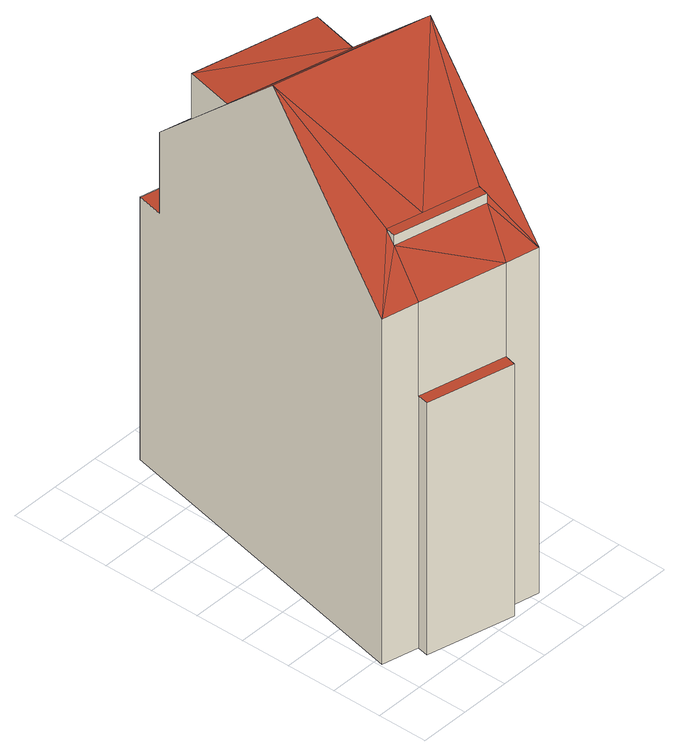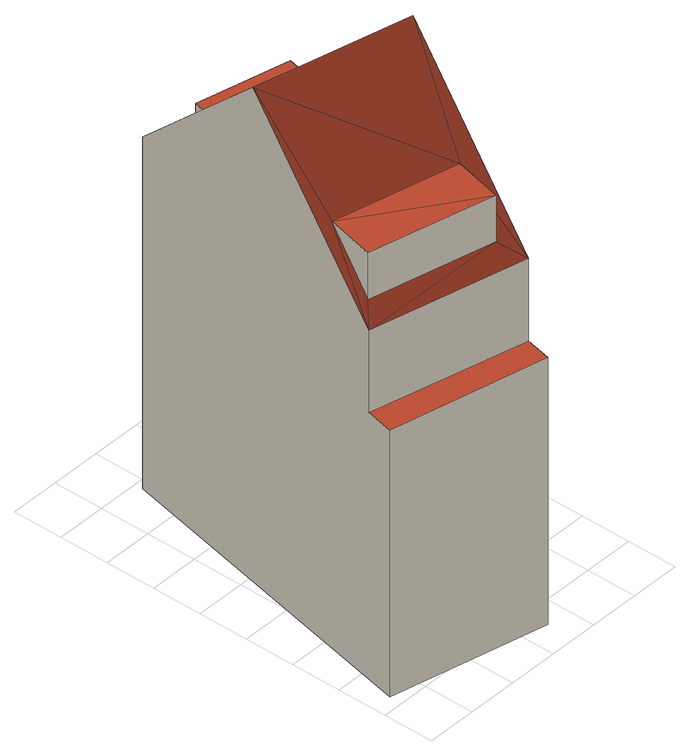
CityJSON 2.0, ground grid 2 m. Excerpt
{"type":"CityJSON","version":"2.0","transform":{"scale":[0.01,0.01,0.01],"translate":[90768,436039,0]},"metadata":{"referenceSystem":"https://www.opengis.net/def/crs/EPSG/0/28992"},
"CityObjects":{
"building1":{"type":"Building","attributes":{"measuredHeight":20.61,"yearOfConstruction":1929,"LAAGSTE_BOUWLAAG":-1,"AANTAL_BOUWLAGEN":6,"AANTAL_ADRESSEN":2,"WIJK":"Delfshaven","PANDSOORT":"Tussenpand","BUURT":"Nieuwe Westen","HOOGSTE_BOUWLAAG":4},"address":[{"CountryName":"Nederland","LocalityName":"Rotterdam","ThoroughfareNumber":"337-337","ThoroughfareName":"Rochussenstraat","PostalCode":"3023DH"}],"children":["building1-1","building1-2"],"geometry":[{"type":"Solid","lod":"2","boundaries":[[[[0,1,2]],[[3,4,5]],[[5,1,0,3]],[[4,0,2]],[[4,3,0]],[[6,7,8,9]],[[9,8,10]],[[11,7,6]],[[9,10,12,11,6]],[[13,14,15,16]],[[17,18,19,20,21,22,23]],[[24,15,14,25]],[[21,26,27,22]],[[28,13,16,29]],[[30,31,27,26,32,33,34]],[[19,33,32,20]],[[35,36,25,28]],[[36,30,34,24,25]],[[29,18,17,35,28]],[[20,32,26,21]],[[27,2,1]],[[5,22,1]],[[23,2,31]],[[4,22,5]],[[4,23,22]],[[2,23,4]],[[22,27,1]],[[27,31,2]],[[31,30,11]],[[11,30,7]],[[7,35,8]],[[36,7,30]],[[8,17,10]],[[7,36,35]],[[17,23,10]],[[35,17,8]],[[12,23,31]],[[12,31,11]],[[10,23,12]],[[28,25,14,13]],[[33,19,18,29,16,15,24,34]]]],"semantics":{"surfaces":[{"type":"WallSurface"},{"type":"RoofSurface"},{"type":"GroundSurface"}],"values":[[0,0,0,1,1,0,0,0,1,0,0,0,0,0,0,0,0,0,0,1,1,1,1,1,1,1,1,1,1,1,1,1,1,1,1,1,1,1,1,1,2]]}}]},
"building1-1":{"type":"BuildingInstallation","parents":["building1"],"geometry":[{"type":"MultiSurface","lod":"2","boundaries":[[[6,7,8,9]],[[9,8,10]],[[11,7,6]],[[9,10,12,11,6]]],"semantics":{"surfaces":[{"type":"WallSurface"},{"type":"RoofSurface"}],"values":[0,0,0,1]}}]},
"building1-2":{"type":"BuildingInstallation","parents":["building1"],"geometry":[{"type":"MultiSurface","lod":"2","boundaries":[[[0,1,2]],[[3,4,5]],[[5,1,0,3]],[[4,3,0]],[[4,0,2]]],"semantics":{"surfaces":[{"type":"WallSurface"},{"type":"RoofSurface"}],"values":[0,0,0,1,1]}}]}
},
"vertices":[
[336,1296,1722],[336,1296,1530],[291,1100,1723],[835,1180,1722],[790,984,1722],[835,1180,1529],[193,281,1660],[193,281,1618],[563,196,1619],[563,196,1660],[573,237,1660],[203,323,1660],[346,290,1660],[492,13,1077],[146,94,1077],[146,94,10],[492,13,10],[635,30,1475],[635,30,10],[918,1348,10],[918,1348,1122],[894,1236,1122],[894,1236,1464],[761,619,2070],[156,140,10],[156,140,1077],[273,1380,1122],[273,1380,1465],[503,60,1077],[503,60,10],[11,173,1472],[139,764,2071],[296,1485,1122],[296,1485,10],[11,173,10],[503,60,1474],[156,140,1473]
]}
